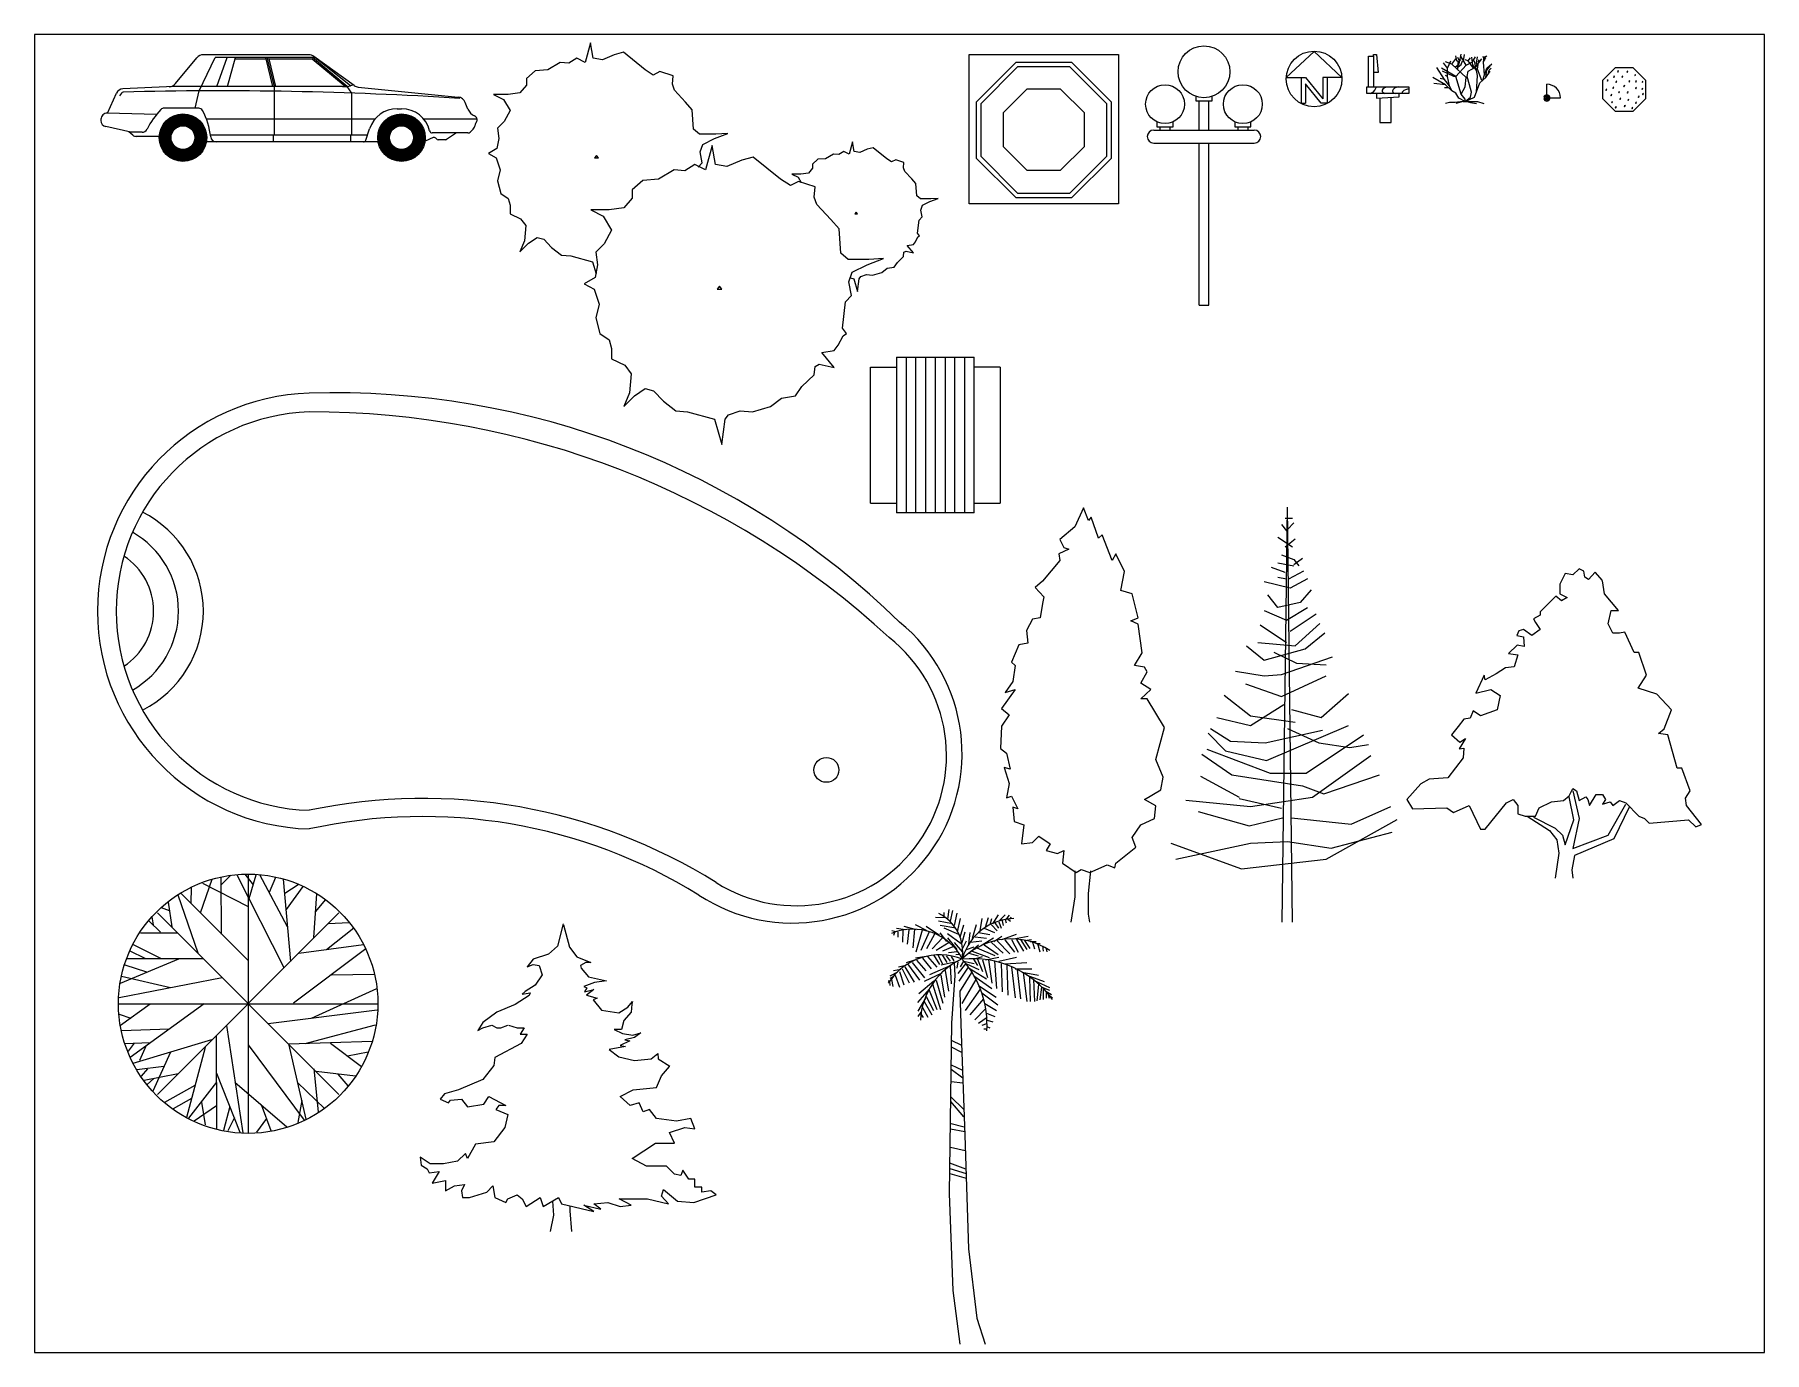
# Paper-space layout 'Layout1' of a CAD drawing. Header units: inches. Extents: x 1.05 to 9.45, y 0.8 to 7.2.
# The model-space entities are those that its viewports show. They can reach past a viewport. Long polylines and large blocks are cut down to what shows.
import ezdxf

# ---------------------------------------------------------------- set-up
doc = ezdxf.new("R2010")
doc.units = ezdxf.units.IN
doc.header["$MEASUREMENT"] = 0

# ---------------------------------------------------------------- blocks, each defined once
blk = doc.blocks.new('Car - sedan  side')
at = {"linetype": 'Continuous'}
for p, q in [((-128.57, 32.64), (-121.22, 48.02)), ((-77.81, 49.34), (-126.58, 49.34)), ((-74.7, 48.02), (-121.22, 48.02)), ((-120.32, 34.67), (-115.67, 48.02)), ((-115.4, 34.67), (-111.74, 48.02)), ((-94.41, 34.67), (-97.73, 48.02)), ((-93.72, 34.67), (-97.04, 48.02)), ((-93.03, 34.67), (-96.34, 48.02)), ((-60.02, 34.65), (-76.07, 48.02)), ((-56.87, 35.13), (-75.48, 48.59)), ((-58.54, 34.93), (-74.99, 48.02)), ((-139.53, 35.99), (-129.64, 47.91)), ((-97.55, 47.3), (-111.94, 47.3)), ((-76.26, 47.3), (-96.16, 47.3)), ((-61.08, 34.66), (-76.26, 47.3)), ((-140.23, 34.67), (-163.88, 33.56)), ((-62.28, 34.67), (-140.23, 34.67)), ((-130.39, 24.63), (-128.57, 32.64)), ((-93.72, 19.62), (-93.72, 34.67)), ((-62.28, 34.67), (-60.02, 34.65)), ((-60.02, 34.65), (-58.54, 34.93)), ((-57.97, 31.61), (-60.02, 34.65)), ((-57.21, 35.38), (-58.54, 34.93)), ((-54.93, 34.4), (-8.75, 29.8)), ((-170.93, 22.32), (-166.81, 31.56)), ((-164.57, 31.6), (-165.48, 30.35)), ((-128.78, 24.63), (-144.79, 24.63)), ((-57.97, 19.62), (-57.97, 31.61)), ((-36.97, 24.38), (-34.94, 24.38)), ((-4.21, 24.18), (-5.42, 27.27)), ((-174, 19.51), (-174, 18.91)), ((-160.12, 13.48), (-171.81, 16.16)), ((-148.26, 21.7), (-171.11, 22.33)), ((-47.2, 19.62), (-125.23, 19.62)), ((-93.72, 12.14), (-93.72, 19.62)), ((-57.97, 12.14), (-57.97, 19.62)), ((0, 19.62), (-24.7, 19.62)), ((-159.22, 12.14), (-161.08, 13.7)), ((-155.01, 13.48), (-160.12, 13.48)), ((-147.03, 11.6), (-157.73, 11.6)), ((-120.62, 9.03), (-125.23, 9.03)), ((-50.67, 12.14), (-123.32, 12.14)), ((-45.76, 9.03), (-120.62, 9.03)), ((-94.21, 9.03), (-94.21, 12.14)), ((-58.39, 9.03), (-58.39, 12.14)), ((-51.4, 9.89), (-49.69, 15.14)), ((-20.36, 11.06), (-24.06, 9.44)), ((-4.23, 13.19), (-20.72, 13.19)), ((-18.83, 10.42), (-19.11, 10.76)), ((-14.68, 10.03), (-18.01, 10.03)), ((-9.5, 13.19), (-14.1, 10.2)), ((-3.22, 13.59), (-1.77, 14.97))]:
    blk.add_line(p, q, dxfattribs=at)
at = {"linetype": 'Continuous', "const_width": 5.49}
for points in [[(-127.8, 11, -1), (-144.3, 11, -1)], [(-26.69, 11, -1), (-43.19, 11, -1)]]:
    blk.add_lwpolyline(points, format="xyb", close=True, dxfattribs=at)
at = {"linetype": 'Continuous'}
for centre, radius in [((-136.05, 11), 11), ((-136.05, 11), 5.51), ((-34.94, 11), 11), ((-34.94, 11), 5.51)]:
    blk.add_circle(centre, radius, dxfattribs=at)
for centre, radius, start, end in [((-126.58, 45.38), 3.97, 90, 140.30288), ((-77.81, 45.38), 3.97, 54.13504, 90), ((-163.72, 30.18), 3.38, 92.68266, 155.97362), ((-163.62, 30.91), 1.17, 91.49105, 143.95527), ((-118.51, -1702.12), 1734.79, 86.34698, 91.49105), ((-142.58, 38.53), 3.97, 272.68265, 320.30288), ((-54.54, 38.35), 3.97, 234.13503, 264.31231), ((-118.09, -2.78), 38.85, 136.3964, 152.90974), ((-144.79, 22.64), 1.98, 90, 136.3964), ((-128.78, 22.64), 1.98, 28.1371, 90), ((-36.97, 11), 13.38, 90, 161.97316), ((-34.94, 11), 13.38, 13.58642, 90), ((-9.15, 25.82), 4, 21.31069, 84.3123), ((0.9, 26.18), 5.49, 201.3107, 247.70484), ((-171.18, 19.51), 2.82, 88.41927, 180), ((-171.18, 18.91), 2.82, 180, 257.09053), ((-157.14, 7.48), 34.14, 6.51354, 28.1371), ((-3.82, 17.12), 2.96, 313.71735, 352.38387), ((-1.92, 19.3), 1.94, 325.37436, 67.70485), ((2.46, 16.28), 3.37, 145.37437, 172.38386), ((-157.73, 13.93), 2.32, 230.12913, 270), ((-155.01, 16.1), 2.62, 270, 332.90974), ((-120.62, 11.65), 2.62, 186.51353, 270), ((-52.58, 10.27), 1.24, 270, 341.97316), ((-20.72, 14.43), 1.24, 193.58641, 270), ((-19.93, 10.09), 1.06, 39.30103, 113.71592), ((-18.01, 11.09), 1.06, 219.30104, 270), ((-14.68, 11.09), 1.06, 270, 303.04697), ((-4.23, 14.65), 1.46, 270, 313.71735)]:
    blk.add_arc(centre, radius, start, end, dxfattribs=at)
blk = doc.blocks.new('Clump of Trees or Bushes - plan')
for points in [[(-10.993, 56.487), (-9.228, 58.426), (-10.144, 63.512), (-8.923, 67.033), (-3.43, 69.772), (2.673, 72.119), (-2.82, 71.728), (-10.449, 71.728), (-13.195, 74.075), (-13.806, 83.073), (-16.857, 86.594), (-22.045, 92.071), (-22.961, 94.81), (-22.656, 98.722), (-28.759, 100.678), (-31.811, 99.113), (-35.472, 101.461), (-45.543, 109.676), (-49.815, 108.503), (-55.308, 106.155), (-59.58, 106.938), (-60.801, 113.98), (-63.242, 104.982), (-67.209, 106.938), (-70.872, 104.59), (-74.839, 104.982), (-80.637, 101.461), (-86.435, 101.069), (-90.402, 97.548), (-90.402, 94.419), (-93.454, 90.898), (-98.947, 90.115), (-105.66, 90.115), (-101.083, 87.768), (-98.031, 82.682), (-100.778, 77.596), (-103.829, 74.466), (-103.219, 69.772), (-104.134, 65.077), (-108.102, 62.73), (-104.439, 60.774), (-102.609, 55.297), (-103.829, 50.211), (-102.303, 44.342), (-98.947, 41.995), (-98.031, 38.865), (-98.031, 34.953), (-93.148, 32.606), (-90.707, 29.476), (-91.317, 22.434), (-93.454, 17.348), (-89.487, 21.26), (-85.519, 23.999), (-82.468, 23.216), (-78.806, 19.304), (-74.228, 15.783), (-69.956, 15.392), (-59.886, 12.653), (-58.254, 7.074)], [(59.448, 5.262), (60.936, 4.858), (62.652, -1.011), (63.415, 4.858), (64.178, 5.836), (66.848, 6.814), (69.709, 6.569), (73.905, 7.792), (76.385, 9.748), (79.627, 10.237), (81.153, 12.438), (84.014, 15.127), (84.205, 17.084), (85.158, 17.573), (88.591, 16.839), (85.73, 20.262), (88.591, 20.751), (89.545, 21.974), (90.689, 24.174), (91.452, 24.663), (90.499, 25.886), (91.261, 31.999), (92.596, 33.466), (92.024, 36.645), (92.787, 38.845), (96.22, 40.557), (100.035, 42.024), (96.602, 41.779), (91.834, 41.779), (90.117, 43.246), (89.736, 48.871), (87.828, 51.071), (84.586, 54.494), (84.014, 56.206), (84.205, 58.651), (80.39, 59.873), (78.483, 58.895), (76.194, 60.362), (69.9, 65.497), (67.23, 64.764), (63.797, 63.297), (61.126, 63.786), (60.364, 68.187), (58.838, 62.563), (56.358, 63.786), (54.07, 62.319), (51.59, 62.563), (47.966, 60.362), (44.343, 60.118), (41.863, 57.917), (41.863, 55.961), (39.956, 53.761), (36.523, 53.272), (32.327, 53.272), (35.187, 51.805), (36.641, 49.381)]]:
    blk.add_lwpolyline(points)
for points in [[(-4.577, 66.508), (-7.629, 55.261), (-12.588, 57.706), (-17.166, 54.772), (-22.125, 55.261), (-29.372, 50.86), (-36.62, 50.371), (-41.579, 45.969), (-41.579, 42.057), (-45.393, 37.656), (-52.259, 36.678), (-60.651, 36.678), (-54.93, 33.743), (-51.115, 27.386), (-54.548, 21.029), (-58.363, 17.116), (-57.6, 11.248), (-58.744, 5.38), (-63.703, 2.446), (-59.126, 0), (-56.837, -6.846), (-58.363, -13.203), (-56.455, -20.539), (-52.259, -23.473), (-51.115, -27.385), (-51.115, -32.275), (-45.012, -35.21), (-41.96, -39.122), (-42.723, -47.924), (-45.393, -54.282), (-40.434, -49.391), (-35.475, -45.968), (-31.661, -46.946), (-27.083, -51.837), (-21.362, -56.238), (-16.021, -56.727), (-3.433, -60.15), (0, -71.887), (1.526, -60.15), (3.052, -58.194), (8.392, -56.238), (14.114, -56.727), (22.506, -54.282), (27.465, -50.369), (33.949, -49.391), (37.001, -44.99), (42.723, -39.611), (43.104, -35.699), (45.012, -34.721), (51.878, -36.188), (46.156, -29.341), (51.878, -28.363), (53.785, -25.918), (56.074, -21.517), (57.6, -20.539), (55.692, -18.094), (57.218, -5.868), (59.888, -2.934), (58.744, 3.424), (60.27, 7.825), (67.136, 11.248), (74.765, 14.182), (67.899, 13.693), (58.363, 13.693), (54.93, 16.627), (54.167, 27.875), (50.352, 32.276), (43.867, 39.123), (42.723, 42.546), (43.104, 47.436), (35.475, 49.882), (31.661, 47.925), (27.083, 50.86), (14.495, 61.129), (9.155, 59.662), (2.289, 56.728), (-3.052, 57.706)], [(-58.055, 61.947), (-58.97, 60.774), (-57.139, 60.774)], [(62.08, 35.667), (61.508, 34.933), (62.652, 34.933)], [(-1.144, 1.468), (-2.289, 0), (0, 0)]]:
    blk.add_lwpolyline(points, close=True)
blk = doc.blocks.new('Hot Tub')
for p, q in [((0, 0), (0, 69.12)), ((0, 69.12), (69.12, 69.12)), ((21.601, 65.456), (3.272, 47.128)), ((47.521, 65.456), (21.601, 65.456)), ((65.849, 47.128), (47.521, 65.456)), ((69.12, 69.12), (69.12, 0)), ((22.464, 63.396), (5.358, 46.29)), ((46.656, 63.396), (22.464, 63.396)), ((63.763, 46.29), (46.656, 63.396)), ((26.785, 53.097), (15.788, 42.101)), ((42.337, 53.097), (26.785, 53.097)), ((53.333, 42.101), (42.337, 53.097)), ((3.272, 47.128), (3.272, 21.208)), ((5.358, 46.29), (5.358, 22.098)), ((15.788, 42.101), (15.788, 26.549)), ((53.333, 26.549), (53.333, 42.101)), ((63.763, 22.098), (63.763, 46.29)), ((65.849, 21.208), (65.849, 47.128)), ((15.788, 26.549), (26.785, 15.552)), ((42.337, 15.552), (53.333, 26.549)), ((3.272, 21.208), (21.601, 2.88)), ((5.358, 22.098), (22.464, 4.992)), ((46.656, 4.992), (63.763, 22.098)), ((47.521, 2.88), (65.849, 21.208)), ((26.785, 15.552), (42.337, 15.552)), ((69.12, 0), (0, 0)), ((21.601, 2.88), (47.521, 2.88)), ((22.464, 4.992), (46.656, 4.992))]:
    blk.add_line(p, q)
blk = doc.blocks.new('Lamp - outdoor elevation')
for p, q in [((-1.5, 96.551), (-1.5, 94.5)), ((6, 94.5), (6, 96.575)), ((-1.5, 94.5), (6, 94.5)), ((0, 81), (0, 94.457)), ((4.5, 81), (4.5, 94.457)), ((-21, 81), (25.5, 81)), ((-19.5, 84.802), (-19.5, 82.5)), ((-19.5, 82.5), (-12, 82.5)), ((-18, 81), (-18, 82.487)), ((-13.5, 82.487), (-13.5, 81)), ((-12, 82.5), (-12, 84.811)), ((16.5, 84.799), (16.5, 82.5)), ((16.5, 82.5), (24, 82.5)), ((18, 81), (18, 82.486)), ((22.5, 82.486), (22.5, 81)), ((24, 82.5), (24, 84.799)), ((-21, 75), (25.5, 75)), ((0, 0), (0, 75)), ((4.5, 0), (4.5, 75)), ((0, 0), (4.5, 0))]:
    blk.add_line(p, q)
for centre, radius in [((2.25, 108), 12), ((-15.75, 93), 9), ((20.25, 93), 9)]:
    blk.add_circle(centre, radius)
for centre, start, end in [((-21, 78), 90, 270), ((25.5, 78), 270, 90)]:
    blk.add_arc(centre, 3, start, end)
blk = doc.blocks.new('North Arrow')
for p, q in [((0, 0), (-12.86, -11.999)), ((0, 0), (12.782, -11.999)), ((-12.86, -11.999), (-6, -11.999)), ((-6, -11.999), (-6, -23.999)), ((-6, -11.999), (-4, -11.999)), ((-4, -11.999), (4, -21.999)), ((3.195, -23.996), (-4, -15.002)), ((-4, -15.002), (-4, -23.999)), ((4, -11.999), (4, -21.999)), ((6, -11.999), (4, -11.999)), ((12.782, -11.999), (6, -11.999)), ((6, -11.999), (6, -23.999)), ((-6, -23.999), (-4, -23.999)), ((6, -23.999), (3.195, -23.999))]:
    blk.add_line(p, q)
blk.add_circle((-0.013, -12.745), 12.885)
blk = doc.blocks.new('Park Bench - elevation')
for p, q in [((-5.25, 16.5), (-5.25, 30.75)), ((-5.25, 30.75), (-3, 30.75)), ((-3, 30.75), (-3, 31.5)), ((-3, 31.5), (-1.5, 31.5)), ((-3, 30.75), (-3, 16.5)), ((-1.5, 31.5), (-0.75, 23.25)), ((-6, 16.5), (13.5, 16.5)), ((-6, 13.5), (-6, 16.5)), ((-0.75, 23.25), (-3, 23.25)), ((13.5, 16.5), (13.5, 13.5)), ((13.5, 13.5), (-6, 13.5)), ((-1.5, 13.5), (-1.5, 11.25)), ((-1.5, 11.25), (9, 12)), ((0, 11.334), (0, 0)), ((5.25, 0), (5.25, 11.724)), ((9, 12), (9, 13.5)), ((0, 0), (5.25, 0))]:
    blk.add_line(p, q)
for points in [[(-4.5, 13.5), (-3, 14.25), (-2.25, 15), (-1.5, 16.5)], [(3.207, 16.424), (2.139, 16.067), (1.35, 15.531), (1.025, 14.995), (1.071, 14.4), (1.536, 13.864), (2.371, 13.507)], [(8.64, 16.483), (7.572, 16.245), (6.736, 15.888), (6.133, 15.352), (5.854, 14.698), (5.947, 13.983), (6.365, 13.745), (7.21, 13.52)], [(13.497, 15.529), (12.819, 15.471), (11.844, 15.233), (11.101, 14.817), (10.404, 14.162), (10.126, 13.507)]]:
    blk.add_lwpolyline(points)
blk = doc.blocks.new('Shrub - elevation')
for p, q in [((-18.24, 11.04), (-21.755, 16.655)), ((-12.96, 12.48), (-19.68, 16.32)), ((-16.8, 16.32), (-18.72, 18.72)), ((-14.88, 18.24), (-17.76, 19.2)), ((-16.8, 16.32), (-15.36, 19.68)), ((-16.8, 12.48), (-16.8, 16.32)), ((-14.88, 18.24), (-12.96, 20.64)), ((-8.16, 12), (-14.88, 18.24)), ((-13.325, 16.724), (-11.433, 18.289)), ((-12.96, 12.48), (-8.16, 17.76)), ((-12.471, 19.775), (-12.898, 22.044)), ((-11.677, 19.071), (-12.471, 19.775)), ((-11.28, 19.619), (-12.104, 21.184)), ((-12.043, 15.628), (-11.921, 18.836)), ((-11.982, 16.802), (-10.579, 18.054)), ((-11.921, 18.836), (-10.64, 20.401)), ((-11.433, 18.289), (-10.457, 22.749)), ((-10.579, 18.054), (-9.846, 19.697)), ((-8.16, 17.76), (-10.56, 21.6)), ((-9.48, 19.775), (-8.992, 22.592)), ((-7.2, 19.68), (-8.64, 20.16)), ((-8.16, 17.76), (-5.28, 19.2)), ((-7.2, 19.68), (-6.24, 21.12)), ((-4.8, 16.32), (-7.2, 19.68)), ((-7.2, 14.88), (-3.84, 16.8)), ((-5.086, 17.741), (-5.513, 21.34)), ((-5.28, 19.2), (-3.84, 21.6)), ((-3.377, 15.315), (-5.086, 17.819)), ((-2.88, 12.96), (-4.32, 19.68)), ((-3.84, 16.8), (-0.96, 20.64)), ((-3.377, 18.602), (-2.888, 21.575)), ((-2.766, 16.802), (-3.377, 18.602)), ((-2.88, 15.84), (-2.4, 20.16)), ((-0.508, 21.888), (-0.081, 20.558)), ((-0.203, 19.149), (0.102, 21.34)), ((0.346, 13.203), (-0.203, 19.149)), ((-0.142, 19.384), (0.59, 20.401)), ((-0.02, 20.01), (0.896, 21.105)), ((0.041, 20.714), (1.384, 22.044)), ((0.102, 21.34), (0.835, 21.888)), ((0.346, 13.203), (1.323, 16.254)), ((1.323, 16.254), (3.642, 18.289)), ((1.44, 15.36), (2.88, 17.28)), ((2.4, 15.36), (3.36, 16.32)), ((-17.76, 8.64), (-23.663, 11.961)), ((-17.76, 8.64), (-23.128, 9.222)), ((-18.24, 11.04), (-20.16, 11.52)), ((-13.92, 12.48), (-19.2, 14.88)), ((-15.84, 8.16), (-18.24, 11.04)), ((-16.8, 12.48), (-17.76, 12.96)), ((-14.88, 5.76), (-17.76, 8.64)), ((-15.84, 8.16), (-16.8, 12.48)), ((-14.88, 5.76), (-15.84, 8.16)), ((-12.96, 12.48), (-13.92, 12.48)), ((-10.56, 4.32), (-12.96, 12.48)), ((-8.64, 7.68), (-8.16, 12)), ((-7.68, 12.48), (-7.2, 14.88)), ((-6.72, 8.64), (-7.68, 12.48)), ((-5.76, 5.28), (-6.72, 8.64)), ((-4.32, 2.88), (-1.92, 9.6)), ((-3.36, 5.28), (-2.88, 12.96)), ((-0.96, 10.56), (-2.88, 15.84)), ((-1.92, 9.6), (0.96, 12)), ((-0.48, 10.8), (0.346, 13.203)), ((0.96, 12), (1.44, 15.36)), ((0.96, 12), (2.88, 14.88)), ((1.92, 13.44), (2.4, 15.36)), ((-16.32, 7.2), (-18.24, 7.2)), ((-15.84, 0.48), (-17.76, 0)), ((-13.44, 0.48), (-15.84, 0.48)), ((-12.96, 4.8), (-14.88, 5.76)), ((-9.6, 0.96), (-13.44, 0.48)), ((-11.52, 2.4), (-12.96, 4.8)), ((-9.6, 0.96), (-12.96, 0)), ((-8.64, 0.96), (-11.52, 2.4)), ((-10.56, 4.32), (-8.64, 7.68)), ((-8.64, 1.92), (-10.56, 4.32)), ((-9.6, 0.96), (-7.68, 0.96)), ((-8.64, 0.96), (-4.32, 2.88)), ((-8.64, 0.96), (-6.24, 2.88)), ((-8.64, 0.96), (-8.64, 1.92)), ((-8.64, 0.96), (-2.88, 0.96)), ((-7.68, 0.96), (-6.24, 0.48)), ((-6.24, 2.88), (-5.76, 5.28)), ((-6.24, 0.48), (-3.36, 0)), ((-2.88, 0.96), (0, 0))]:
    blk.add_line(p, q)
blk = doc.blocks.new('Sprinkler Head - 90 degrees')
for p, q in [((-1.41, 0.288), (-1.25, 0.288)), ((-1.25, 0.288), (-1.25, -0.288)), ((-0.235, 0.564), (-0.564, 0.234)), ((-0.564, 0.234), (-0.564, -0.232)), ((0.232, 0.564), (-0.235, 0.564)), ((0, 0), (0, 6.336)), ((0, 0), (6.336, 0)), ((0.562, 0.234), (0.232, 0.564)), ((0.562, -0.232), (0.562, 0.234)), ((1.25, 0.288), (1.25, -0.288)), ((1.41, 0.288), (1.25, 0.288)), ((-1.409, -0.288), (-1.25, -0.288)), ((-0.564, -0.232), (-0.235, -0.562)), ((-0.235, -0.562), (0.232, -0.562)), ((0.232, -0.562), (0.562, -0.232)), ((1.409, -0.288), (1.25, -0.288))]:
    blk.add_line(p, q)
for radius in [1.152, 0.48]:
    blk.add_circle((0, 0), radius)
for radius, start, end in [(1.44, 11.54158, 168.4584), (6.336, 0, 89.99993), (1.44, 191.554, 348.446)]:
    blk.add_arc((0, 0), radius, start, end)
blk = doc.blocks.new('Stepping Stone - hexagonal')
for p, q in [((-5.1, 10.07), (-10.96, 4.2)), ((3.2, 10.07), (-5.1, 10.07)), ((-3.56, 8.74), (-4.06, 8.54)), ((-4.06, 8.54), (-3.91, 8.2)), ((-3.91, 8.2), (-3.56, 8.74)), ((0.7, 8.56), (0.27, 8.26)), ((0.27, 8.26), (0.5, 7.96)), ((0.5, 7.96), (0.7, 8.56)), ((9.06, 4.2), (3.2, 10.07)), ((-10.96, 4.2), (-10.96, -4.09)), ((-8.97, 0.22), (-9.47, 0.02)), ((-9.47, 0.02), (-9.31, -0.32)), ((-9.31, -0.32), (-8.97, 0.22)), ((-8.31, 4.52), (-8.81, 4.32)), ((-8.81, 4.32), (-8.65, 3.98)), ((-8.65, 3.98), (-8.31, 4.52)), ((-5.72, 1.16), (-6.22, 0.96)), ((-6.22, 0.96), (-6.07, 0.63)), ((-6.07, 0.63), (-5.72, 1.16)), ((-5.45, 6.27), (-5.95, 6.07)), ((-5.95, 6.07), (-5.79, 5.73)), ((-5.79, 5.73), (-5.45, 6.27)), ((-4.32, 3.92), (-4.82, 3.72)), ((-4.82, 3.72), (-4.67, 3.38)), ((-4.67, 3.38), (-4.32, 3.92)), ((-1.57, 6.24), (-2, 5.93)), ((-2, 5.93), (-1.77, 5.63)), ((-1.77, 5.63), (-1.57, 6.24)), ((-0.72, 1.92), (-1.22, 1.73)), ((-1.22, 1.73), (-1.07, 1.39)), ((-1.07, 1.39), (-0.72, 1.92)), ((1.65, 4.08), (1.22, 3.77)), ((1.22, 3.77), (1.45, 3.48)), ((1.45, 3.48), (1.65, 4.08)), ((4.33, 7.05), (3.9, 6.74)), ((3.9, 6.74), (4.13, 6.45)), ((4.13, 6.45), (4.33, 7.05)), ((4.67, 1.05), (4.23, 0.74)), ((4.23, 0.74), (4.46, 0.44)), ((4.71, 4.1), (4.27, 3.8)), ((4.27, 3.8), (4.5, 3.5)), ((4.46, 0.44), (4.67, 1.05)), ((4.5, 3.5), (4.71, 4.1)), ((7.72, 0.63), (7.23, 0.43)), ((7.23, 0.43), (7.38, 0.09)), ((7.74, 4.01), (7.3, 3.7)), ((7.3, 3.7), (7.53, 3.41)), ((7.38, 0.09), (7.72, 0.63)), ((7.53, 3.41), (7.74, 4.01)), ((9.06, -4.09), (9.06, 4.2)), ((-10.96, -4.09), (-5.1, -9.96)), ((-6.63, -2.22), (-7.13, -2.42)), ((-7.13, -2.42), (-6.97, -2.76)), ((-6.97, -2.76), (-6.63, -2.22)), ((-6.38, -5.59), (-6.87, -5.79)), ((-6.87, -5.79), (-6.72, -6.13)), ((-6.72, -6.13), (-6.38, -5.59)), ((-4.59, -7.91), (-5.08, -8.11)), ((-4.93, -8.45), (-4.59, -7.91)), ((-3.1, -0.96), (-3.6, -1.16)), ((-3.6, -1.16), (-3.44, -1.5)), ((-3.44, -1.5), (-3.1, -0.96)), ((-2.57, -3.91), (-3, -4.22)), ((-3, -4.22), (-2.77, -4.51)), ((-2.77, -4.51), (-2.57, -3.91)), ((-0.41, -7.32), (-0.91, -7.51)), ((-0.91, -7.51), (-0.76, -7.85)), ((-0.76, -7.85), (-0.41, -7.32)), ((0.94, -0.97), (0.45, -1.17)), ((0.45, -1.17), (0.6, -1.51)), ((0.6, -1.51), (0.94, -0.97)), ((1.22, -4.48), (0.72, -4.68)), ((0.72, -4.68), (0.88, -5.02)), ((0.88, -5.02), (1.22, -4.48)), ((3.2, -9.96), (9.06, -4.09)), ((4.7, -5.8), (4.26, -6.11)), ((4.26, -6.11), (4.49, -6.4)), ((4.49, -6.4), (4.7, -5.8)), ((5.96, -2.99), (5.47, -3.18)), ((5.47, -3.18), (5.62, -3.52)), ((5.62, -3.52), (5.96, -2.99)), ((7.94, -1.78), (7.5, -2.09)), ((7.5, -2.09), (7.73, -2.38)), ((7.73, -2.38), (7.94, -1.78)), ((-5.1, -9.96), (3.2, -9.96)), ((-5.08, -8.11), (-4.93, -8.45)), ((2.97, -8.26), (2.54, -8.57)), ((2.54, -8.57), (2.77, -8.86)), ((2.77, -8.86), (2.97, -8.26))]:
    blk.add_line(p, q)
blk = doc.blocks.new('Swimming Pool')
blk.add_circle((239.3, 27.34), 5.76)
for centre, radius, start, end in [((2.92, 100.8), 100.84, 91.66063, 268.3394), ((12.41, -171.71), 373.52, 45.73076, 91.90364), ((2.93, 100.8), 92.21, 91.81876, 268.1812), ((1.09, -201.28), 394.24, 47.32911, 90.15862), ((-100.22, 100.8), 51.26, 296.7711, 63.22766), ((-102.42, 100.8), 41.94, 299.5101, 60.52112), ((-102.53, 100.8), 30.53, 303.4315, 56.54146), ((223.57, 34.92), 78.47, 236.5667, 50.82623), ((225.36, 33.96), 69.48, 237.7372, 51.83195), ((52.71, -241.32), 255.45, 57.95069, 101.9089), ((52.53, -237.36), 243.1, 58.28392, 102.4795)]:
    blk.add_arc(centre, radius, start, end)
blk = doc.blocks.new('Picnic Table - plan')
for p, q in [((12, 67.5), (12, -4.5)), ((12, 67.5), (48, 67.5)), ((16.5, 67.5), (16.5, -4.5)), ((21, -4.5), (21, 67.5)), ((25.5, 67.5), (25.5, -4.5)), ((30, -4.5), (30, 67.5)), ((34.5, 67.5), (34.5, -4.5)), ((39, -4.5), (39, 67.5)), ((43.5, 67.5), (43.5, -4.5)), ((48, -4.5), (48, 67.5)), ((0, 0), (0, 63)), ((0, 63), (12, 63)), ((60, 63), (48, 63)), ((60, 63), (60, 0)), ((0, 0), (12, 0)), ((48, 0), (60, 0)), ((48, -4.5), (12, -4.5))]:
    blk.add_line(p, q)
blk = doc.blocks.new('Tree - type 2 deciduous elevation')
blk.add_lwpolyline([(-2.754, 191.699), (-6.78, 182.851), (-13.682, 176.953), (-11.956, 173.266), (-9.656, 172.529), (-14.257, 170.317), (-13.682, 167.368), (-21.733, 157.783), (-25.184, 154.834), (-21.158, 150.41), (-21.733, 147.461), (-22.884, 140.825), (-26.334, 140.087), (-29.21, 134.926), (-28.635, 129.028), (-32.661, 128.291), (-36.111, 120.18), (-34.386, 118.706), (-35.536, 111.333), (-38.987, 106.171), (-34.386, 107.646), (-40.712, 98.798), (-37.261, 95.849), (-40.712, 90.688), (-41.287, 80.366), (-38.412, 78.154), (-36.686, 70.781), (-39.562, 71.518), (-37.261, 64.145), (-38.412, 57.509), (-36.111, 58.247), (-33.236, 52.348), (-35.536, 53.086), (-34.961, 46.45), (-30.36, 44.975), (-31.51, 36.128), (-26.334, 36.865), (-23.459, 39.814), (-18.283, 36.128), (-20.008, 33.178), (-14.832, 31.704), (-11.956, 33.178), (-12.531, 27.28), (-6.205, 22.856), (-3.905, 24.331), (0.121, 22.856), (8.173, 26.543), (11.624, 25.068), (12.199, 27.28), (21.4, 34.653), (19.675, 39.077), (23.701, 44.975), (30.027, 47.924), (30.602, 53.823), (25.426, 56.772), (32.903, 61.196), (34.053, 67.094), (30.602, 75.205), (34.628, 89.951), (26.576, 103.222), (23.701, 103.222), (28.302, 107.646), (23.701, 110.595), (26.576, 115.756), (25.426, 117.968), (20.825, 118.706), (24.276, 124.604), (22.551, 137.876), (19.1, 139.35), (22.551, 140.825), (19.675, 151.884), (14.499, 153.359), (16.224, 162.207), (12.199, 170.317), (10.473, 167.368), (5.872, 179.165), (4.147, 177.69), (0.696, 187.275), (-0.454, 185.8)], close=True)
for points in [[(-6.813, 23.669), (-6.813, 11.669), (-8.627, 0)], [(0.387, 23.669), (-0.576, 13.271), (-0.576, 3.686), (0, 0)]]:
    blk.add_lwpolyline(points)
blk = doc.blocks.new('Tree - type 2 evergreen elevation')
for p, q in [((-2.401, 192), (-4.8, 0)), ((-3.263, 186.869), (0.188, 186.869)), ((-2.401, 192), (0, 0)), ((-2.113, 181.708), (0.763, 184.657)), ((-6.714, 178.022), (0.188, 173.598)), ((-4.988, 183.92), (-2.688, 180.971)), ((-3.263, 173.598), (1.338, 177.284)), ((-4.988, 169.911), (0.763, 167.699)), ((0.763, 165.487), (4.788, 168.437)), ((-3.263, 161.801), (-9.59, 164.013)), ((-6.714, 166.225), (0.763, 164.75)), ((-1.538, 158.852), (5.364, 162.538)), ((0.763, 167.699), (3.063, 164.75)), ((-0.963, 154.428), (-13.04, 157.377)), ((-6.714, 159.589), (-2.688, 158.852)), ((7.089, 158.852), (-0.963, 154.428)), ((-42.371, 67.426), (-24.542, 57.841)), ((-24.542, 57.104), (-4.988, 52.68)), ((-43.521, 51.205), (-19.942, 44.569)), ((-19.942, 44.569), (-4.413, 48.256)), ((-0.388, 48.256), (27.218, 45.307)), ((27.218, 45.307), (45.622, 53.417))]:
    blk.add_line(p, q)
for points in [[(8.814, 153.691), (3.638, 147.792), (-6.714, 145.58), (-11.315, 151.479)], [(-13.04, 144.106), (-2.688, 139.682), (7.089, 145.58)], [(-15.916, 129.36), (1.338, 127.885), (12.84, 138.207)], [(-14.766, 137.47), (-2.688, 129.36)], [(-0.963, 134.521), (11.115, 142.631)], [(-21.092, 127.885), (-13.04, 121.249), (5.939, 126.41), (15.141, 133.783)], [(-26.268, 116.088), (-13.04, 113.876), (-4.988, 114.613), (18.591, 122.724)], [(-8.439, 124.936), (1.913, 119.775), (15.716, 119.037)], [(-21.667, 110.19), (-4.988, 104.291), (15.716, 113.876)], [(-31.444, 105.028), (-19.366, 95.443), (1.338, 92.494)], [(-0.388, 98.393), (13.415, 94.706), (26.068, 105.766)], [(-34.895, 94.706), (-19.366, 91.02), (-3.838, 100.605)], [(-38.92, 87.333), (-30.869, 79.223), (-11.89, 74.799), (26.068, 91.02)], [(-37.77, 89.545), (-28.568, 83.647), (-12.465, 82.909), (13.99, 88.808)], [(-2.113, 89.545), (12.265, 82.909), (26.643, 80.697), (35.27, 82.172)], [(-39.496, 79.96), (-10.165, 68.901), (6.514, 68.901), (32.969, 86.596)], [(-49.272, 56.366), (-19.366, 53.417), (9.389, 57.841), (36.42, 77.011)], [(-41.796, 77.748), (-27.993, 68.163), (4.788, 63.002), (14.565, 59.316), (40.446, 68.163)], [(-56.174, 36.459), (-23.392, 24.662), (15.716, 29.086), (48.497, 47.519)], [(-53.873, 29.086), (-19.366, 36.459), (-2.113, 37.196), (18.016, 34.247), (46.197, 41.62)]]:
    blk.add_lwpolyline(points)
blk = doc.blocks.new('Tree - type 3 evergreen elevation')
for points in [[(22.0124, 137.721), (18.5475, 141.5624), (15.5282, 138.2446), (13.8028, 139.3505), (13.3714, 142.1153), (11.2148, 143.2214), (8.1954, 140.4564), (4.7447, 141.0094), (2.1567, 136.0326), (2.1567, 131.6088), (5.6074, 129.9499), (3.0193, 128.2909), (0.4313, 130.5029), (-6.9015, 123.3141), (-6.9015, 121.6552), (-9.9208, 119.9963), (-9.0581, 118.3373), (-6.9015, 115.0195), (-10.7835, 112.2546), (-14.6656, 115.0195), (-16.8222, 114.4665), (-17.6849, 112.2546), (-14.6656, 111.7016), (-14.2342, 107.2778), (-17.6065, 107.8307), (-21.5669, 103.9599), (-17.2536, 103.4069), (-18.9789, 97.8771), (-22.8609, 97.3241), (-27.1743, 94.5593), (-32.3504, 91.7944), (-32.7817, 94.0063), (-36.6638, 85.7116), (-29.7624, 87.3705), (-25.449, 84.6056), (-26.743, 77.9699), (-34.507, 75.205), (-37.9578, 77.4169), (-39.2518, 74.099), (-42.2711, 73.5461), (-44.8592, 70.2282), (-47.8786, 66.3574), (-43.9965, 63.0395), (-41.4085, 64.6985), (-44.3346, 59.8898), (-42.2089, 60.1377), (-42.5159, 55.7849), (-49.6039, 46.4502), (-58.2307, 45.8972), (-62.1127, 43.6853), (-68.5828, 36.4966), (-65.9947, 32.0727), (-50.0352, 32.6257), (-47.0159, 30.4138), (-39.6831, 33.7317), (-34.507, 22.6721), (-32.3504, 22.6721), (-22.4296, 34.8376), (-19.4102, 36.4966), (-17.2536, 33.7317), (-17.2536, 29.8608), (-13.8028, 28.7549), (-9.0581, 28.7549), (-7.3328, 32.6257), (-1.7254, 35.3906), (3.8821, 35.9436), (6.4701, 38.1555), (6.9014, 38.7085), (8.1954, 41.4734), (9.9208, 40.3674), (11.2148, 35.9436), (14.2341, 37.6025), (15.0968, 36.4966), (15.9595, 33.7317), (18.9789, 38.7085), (21.9982, 38.7085), (23.2922, 36.4966), (21.9982, 34.2847), (25.4489, 35.3906), (26.743, 33.7317), (29.7623, 35.9436), (32.7817, 34.8376), (38.8204, 28.7549), (41.4084, 27.6489), (43.5651, 25.437), (61.6813, 27.0959), (65.132, 23.7781), (67.7201, 24.884), (60.8186, 33.7317), (60.3873, 37.0495), (62.544, 40.3674), (58.662, 50.874), (56.5053, 50.874), (52.1919, 66.3574), (47.8785, 66.9103), (50.4665, 69.1222), (53.9172, 77.9699), (47.0158, 85.1586), (38.3891, 87.9235), (42.2711, 94.0063)], [(42.2711, 94.0063), (38.8204, 104.5129), (36.6637, 104.5129), (32.3503, 113.9135), (29.7623, 113.3605), (26.743, 113.3605), (24.5862, 117.7844), (25.8802, 123.8671), (29.331, 123.8671), (22.8609, 131.6088), (21.9982, 137.6916)], [(8.1954, 40.3674), (11.2148, 27.6489), (8.1954, 13.8245), (24.5862, 19.9072), (32.7817, 34.2847)], [(-9.9208, 28.2019), (0, 23.2251), (3.4507, 19.9072), (4.7447, 15.4834), (8.6267, 27.0959), (6.4701, 37.6025)], [(34.5071, 33.1787), (27.1743, 18.2483), (9.0581, 10.5066), (7.7641, 3.8708), (8.1954, 0)], [(-12.9401, 28.7549), (-2.588, 22.1191), (0.8626, 17.6953), (1.7253, 11.6125), (0, 0)]]:
    blk.add_lwpolyline(points)
blk = doc.blocks.new('Tree - deciduous plan')
for p, q in [((-22.0458, 42.0753), (-16.5881, 57.6486)), ((-12.5388, 54.9406), (-7.9613, 59.4546)), ((-12.3627, 32.1443), (-12.5388, 58.7776)), ((-5.3205, 59.6806), (16.5105, 16.7963)), ((2.426, 54.9406), (-1.4472, 59.9056)), ((0, 59.9996), (0, -60)), ((0.4894, 48.6208), (3.6584, 59.6806)), ((18.2711, 35.5298), (5.419, 59.6806)), ((9.8203, 51.5549), (12.8133, 58.5516)), ((19.6795, 19.5047), (16.3344, 57.6486)), ((-32.6092, 50.4264), (-23.2782, 23.5674)), ((-31.2008, 51.1035), (-0.2149, 20.1818)), ((-26.4472, 46.5894), (-26.2712, 53.8116)), ((-21.1656, 55.8436), (-0.0388, 45.0094)), ((17.0387, 51.1035), (23.2006, 55.1666)), ((17.7429, 43.6552), (25.4894, 54.2636)), ((31.6513, 50.8778), (30.2429, 30.5643)), ((31.1232, 42.5267), (35.8767, 48.1693)), ((-43.8768, 36.4326), (-44.405, 40.2696)), ((42, 42), (-42, -42)), ((42, -42), (-42, 42)), ((-40.1797, 44.558), (-36.4825, 43.2038)), ((-37.0107, 47.0408), (-35.25, 35.5298)), ((-49.8627, 32.8214), (-32.7853, 32.8214)), ((-45.8134, 38.2383), (-40.5318, 33.0471)), ((36.2288, 25.1474), (48.9049, 35.0784)), ((37.1091, 37.1098), (46.6161, 37.5612)), ((-54.7923, 24.4702), (-47.75, 21.0847)), ((-53.2078, 27.4044), (-40.1797, 20.859)), ((54.3626, 25.3731), (20.9119, 0.3198)), ((23.3767, 23.3417), (53.3063, 27.4044)), ((-32.2571, 20.6333), (-59.1937, 9.348)), ((-57.081, 17.9248), (-47.0458, 14.7649)), ((-56.0247, 20.859), (-20.8134, 20.859)), ((-59.7219, 2.8025), (-12.0106, 12.0565)), ((-58.6656, 12.7336), (-35.9543, 7.5424)), ((38.5175, 13.4107), (58.2359, 13.6364)), ((-54.6162, -24.7335), (-20.2853, 0.0941)), ((29.3626, -6.6771), (59.4682, 7.091)), ((-60, 0), (60, 0)), ((-59.7219, -4.8714), (-54.2641, -6.6771)), ((-45.2853, -0.1316), (-59.0177, -10.0627)), ((9.2922, -9.1598), (59.6443, -2.8401)), ((-58.4895, -12.3197), (-36.4825, -11.6426)), ((-14.8275, -15.0282), (-14.6515, -57.6865)), ((-10.074, -10.0627), (-2.5036, -59.7178)), ((26.3697, -18.4138), (58.9401, -9.8369)), ((-57.081, -18.4138), (-45.2853, -17.9624)), ((-52.6797, -18.188), (-55.4966, -22.0251)), ((-53.2078, -27.442), (-16.7641, -16.6081)), ((-47.2219, -19.3166), (-50.2148, -26.3135)), ((-35.9543, -22.4765), (-44.0529, -40.5329)), ((-19.9331, -20.2194), (-28.5599, -52.721)), ((-0.0388, -19.0909), (25.8415, -53.8495)), ((18.6232, -18.6394), (26.7218, -53.3981)), ((18.7992, -18.6394), (57.3556, -17.2853)), ((38.1654, -18.188), (52.426, -29.0219)), ((45.9119, -24.0564), (55.595, -22.2508)), ((-38.9472, -29.0219), (-51.4472, -30.6018)), ((-46.5177, -30.1504), (-49.5106, -33.536)), ((30.419, -30.1504), (32.3556, -50.0125)), ((31.4753, -31.279), (49.6091, -33.3103)), ((-32.4331, -32.4075), (-48.1021, -35.5674)), ((-43.7008, -34.6645), (-46.6937, -37.373)), ((-24.6867, -37.8244), (-38.7712, -45.7241)), ((-14.6515, -36.2445), (-27.6797, -52.9467)), ((-14.6515, -32.1818), (-3.912, -59.4922)), ((-6.2008, -36.2445), (17.919, -57.0094)), ((22.8485, -36.4702), (35.3485, -48.4326)), ((41.5105, -32.6332), (46.088, -38.0501)), ((-26.2712, -43.9185), (-34.7219, -48.6583)), ((-14.6515, -47.3041), (-25.0388, -54.3009)), ((-21.5177, -45.4984), (-19.9331, -56.1065)), ((-8.4895, -47.5298), (-11.4825, -58.5893)), ((5.9471, -46.6269), (10.5246, -58.5893)), ((24.7852, -44.8213), (23.0246, -54.978)), ((-6.3768, -52.721), (-9.3698, -58.815)), ((8.4119, -53.1724), (3.8344, -59.4922))]:
    blk.add_line(p, q)
blk.add_circle((0, 0), 60)
blk = doc.blocks.new('Tree - evergreen elevation')
for p, q in [((-8.263, 7.598), (-8.747, 14.105)), ((-0.771, 9.56), (-0.69, 11.833)), ((0, 0), (-0.771, 9.56)), ((-9.75, 0), (-8.263, 7.598))]:
    blk.add_line(p, q)
for points in [[(-3.9, 142.35), (-6.596, 132.037), (-10.801, 128.443), (-17.81, 126.047), (-20.614, 122.452), (-17.81, 123.65), (-15.007, 123.051), (-13.605, 118.858), (-16.876, 114.065), (-21.549, 111.07), (-22.951, 109.872), (-19.212, 110.471), (-19.68, 109.273), (-26.222, 105.079), (-34.633, 101.485), (-41.175, 96.693), (-43.511, 93.098), (-41.175, 94.296), (-36.969, 95.494), (-34.633, 94.296), (-32.764, 94.296), (-29.493, 95.494)], [(-3.759, 141.97), (-1.074, 131.643), (2.437, 127.141), (8.84, 124.493), (6.568, 124.493), (4.09, 123.169), (4.296, 121.846), (7.807, 117.874), (16.069, 116.02), (10.492, 115.226), (5.535, 113.372), (6.981, 112.843), (5.948, 110.989), (10.286, 112.048), (6.775, 109.401), (11.732, 108.077), (9.873, 107.282), (13.797, 102.516), (21.852, 101.192), (25.983, 103.84), (28.048, 106.488), (27.842, 105.164), (27.429, 101.457), (24.124, 97.75), (23.091, 93.513), (19.58, 93.513), (23.505, 91.66), (28.255, 90.866), (31.973, 91.925), (29.081, 89.806), (24.537, 88.747), (26.809, 88.218), (22.472, 86.099), (24.95, 85.57), (17.308, 84.246), (21.852, 80.804), (29.081, 79.215), (36.723, 80.009), (39.821, 82.392), (40.028, 80.009), (45.398, 76.567)], [(-29.25, 95.55), (-25.287, 94.296), (-22.016, 94.296), (-23.885, 91.301), (-20.614, 91.301), (-23.418, 87.108), (-35.567, 80.518), (-36.035, 76.924), (-41.175, 70.334), (-52.389, 65.542), (-58.931, 63.744), (-60.8, 61.348), (-57.062, 59.551), (-56.128, 60.749), (-50.987, 61.348), (-48.184, 57.754), (-40.707, 58.952), (-38.371, 62.546), (-30.427, 58.353), (-33.698, 58.353), (-35.1, 56.556), (-29.493, 54.159), (-30.894, 48.169), (-36.035, 41.579), (-44.446, 40.381), (-48.184, 33.791), (-49.118, 36.188), (-52.857, 32.593), (-59.399, 31.395), (-65.473, 31.395), (-70.146, 34.39), (-69.679, 30.796), (-66.875, 28.999), (-65.941, 27.202), (-61.268, 27.801), (-64.539, 22.409), (-58.464, 23.607), (-58.464, 18.815), (-54.258, 21.211), (-49.586, 21.81), (-50.987, 18.815), (-50.52, 15.82), (-47.249, 15.82), (-39.306, 18.216), (-36.502, 21.211), (-35.567, 15.82), (-30.427, 13.423), (-29.493, 15.221), (-25.287, 17.018), (-22.951, 15.221), (-21.081, 11.626), (-14.539, 15.82), (-13.138, 11.626), (-6.128, 15.82), (-4.726, 12.824), (10.226, 9.23), (5.554, 12.225), (13.497, 10.428), (10.226, 12.824), (16.768, 13.423), (22.376, 11.626), (27.516, 12.225), (21.909, 15.221), (34.993, 15.221), (44.806, 12.824), (41.535, 16.419), (42.469, 19.414), (49.011, 14.023), (56.487, 13.423), (66.768, 17.018), (64.431, 18.815), (60.226, 18.216), (60.226, 20.612), (56.955, 20.612), (56.955, 24.206), (54.151, 24.206), (51.348, 28.4), (50.413, 26.004), (47.609, 26.603), (43.871, 30.197), (38.731, 30.197), (34.525, 30.197), (27.983, 33.791), (38.731, 40.98), (47.609, 40.98), (45.273, 45.773), (52.282, 48.169), (56.955, 47.57), (55.086, 52.362), (48.544, 51.164), (39.198, 52.362), (35.927, 56.556), (33.123, 55.357), (31.254, 59.551), (27.049, 58.353), (22.376, 62.546), (28.451, 65.542), (39.198, 66.74), (41.535, 72.131), (45.273, 76.325)]]:
    blk.add_lwpolyline(points)
blk = doc.blocks.new('Tree - palm elevation')
for p, q in [((-5.567, 196.707), (-4.987, 201.167)), ((-4.407, 195.716), (-3.247, 200.672)), ((-25.283, 191.751), (-29.342, 192.246)), ((-20.064, 191.751), (-25.863, 193.238)), ((-15.232, 191.255), (-20.644, 193.981)), ((-9.433, 189.025), (-15.618, 193.238)), ((-6.727, 197.202), (-11.366, 197.45)), ((-3.441, 194.477), (-10.013, 195.716)), ((-1.894, 192.494), (-9.24, 193.733)), ((-7.5, 199.68), (-7.5, 197.946)), ((-0.541, 189.52), (-7.307, 192.494)), ((-2.474, 193.733), (-1.315, 199.433)), ((-1.121, 190.759), (0.232, 196.955)), ((0.038, 188.281), (1.778, 193.981)), ((5.837, 187.786), (7.577, 194.229)), ((9.317, 191.255), (10.283, 196.955)), ((11.25, 192.494), (15.889, 190.512)), ((11.829, 192.99), (13.182, 197.45)), ((13.956, 194.229), (14.729, 196.955)), ((14.536, 193.981), (17.242, 191.255)), ((15.116, 194.477), (17.822, 198.689)), ((16.082, 194.972), (17.822, 192.494)), ((18.015, 195.716), (20.914, 198.689)), ((18.015, 195.468), (18.981, 192.494)), ((19.368, 196.459), (19.948, 193.733)), ((20.914, 196.459), (21.301, 194.972)), ((21.301, 196.459), (22.847, 198.441)), ((22.074, 196.707), (23.427, 195.716)), ((23.234, 196.707), (23.62, 197.698)), ((-29.729, 190.759), (-31.469, 191.255)), ((-30.309, 190.512), (-30.695, 189.025)), ((-28.763, 190.759), (-28.763, 188.281)), ((-26.443, 191.503), (-26.636, 186.051)), ((-23.737, 191.751), (-24.51, 185.06)), ((-21.031, 191.998), (-21.804, 183.325)), ((-17.551, 191.503), (-20.451, 181.343)), ((-14.265, 190.759), (-18.131, 182.086)), ((-11.753, 189.768), (-15.425, 182.83)), ((-8.08, 188.034), (-12.912, 182.83)), ((-4.987, 185.803), (-10.979, 182.086)), ((-6.147, 186.299), (-9.24, 190.264)), ((-5.76, 190.016), (0.618, 185.308)), ((-5.76, 188.034), (-1.508, 182.582)), ((-2.668, 185.803), (1.198, 181.343)), ((1.005, 185.803), (2.358, 190.759)), ((1.005, 182.582), (2.938, 186.547)), ((4.098, 185.06), (4.678, 190.512)), ((4.871, 186.051), (10.09, 186.547)), ((4.871, 181.591), (8.544, 184.812)), ((6.997, 188.529), (12.216, 187.786)), ((8.544, 190.512), (13.763, 189.52)), ((9.51, 184.317), (15.502, 188.034)), ((11.25, 184.812), (17.628, 180.352)), ((14.536, 185.803), (19.948, 180.847)), ((15.695, 186.299), (19.368, 188.777)), ((17.242, 186.547), (23.041, 180.599)), ((19.368, 187.29), (26.133, 189.768)), ((20.721, 187.042), (25.167, 181.343)), ((23.814, 187.29), (26.907, 181.343)), ((24.78, 187.538), (31.546, 188.777)), ((26.133, 187.29), (29.419, 181.838)), ((28.066, 187.29), (30.966, 182.582)), ((29.806, 186.795), (32.319, 183.078)), ((29.999, 186.795), (33.092, 187.29)), ((32.512, 186.299), (35.218, 186.299)), ((33.479, 186.051), (34.445, 182.83)), ((35.605, 185.556), (37.151, 185.308)), ((35.798, 185.308), (36.958, 181.591)), ((38.118, 184.317), (38.504, 181.838)), ((-21.031, 177.626), (-24.897, 176.387)), ((-22.191, 176.635), (-16.391, 169.448)), ((-15.618, 179.36), (-20.644, 178.617)), ((-20.064, 177.626), (-15.812, 172.67)), ((-17.358, 178.617), (-13.299, 173.661)), ((-15.038, 179.36), (-10.786, 174.404)), ((-12.332, 180.104), (-9.433, 175.643)), ((-10.206, 180.104), (-8.08, 175.891)), ((-1.701, 176.882), (-8.66, 175.396)), ((-8.273, 180.104), (-6.147, 176.635)), ((-3.247, 183.821), (-8.08, 181.838)), ((-6.34, 179.608), (-4.6, 177.13)), ((-1.315, 181.591), (-5.374, 181.095)), ((-4.021, 179.36), (-2.861, 177.378)), ((-2.668, 176.387), (-2.376, 170.594)), ((-0.348, 180.352), (-1.894, 180.104)), ((-0.928, 176.882), (-1.508, 173.909)), ((1.585, 177.13), (0.038, 174.652)), ((1.585, 177.13), (6.61, 176.139)), ((2.938, 182.582), (6.61, 183.821)), ((4.098, 180.847), (8.35, 179.608)), ((5.644, 181.838), (13.569, 178.865)), ((6.224, 178.121), (8.157, 175.148)), ((7.384, 178.369), (10.476, 179.36)), ((7.77, 183.325), (16.082, 179.856)), ((8.157, 178.121), (10.476, 172.422)), ((10.476, 177.874), (12.796, 169.696)), ((11.829, 177.874), (18.015, 179.113)), ((13.182, 177.874), (14.729, 166.97)), ((15.889, 177.13), (16.855, 164.492)), ((18.015, 177.13), (26.133, 179.113)), ((20.914, 175.891), (30.966, 176.635)), ((39.857, 182.83), (40.244, 181.591)), ((-28.956, 172.174), (-32.435, 170.192)), ((-31.082, 169.944), (-32.435, 169.2)), ((-31.662, 168.705), (-31.082, 165.483)), ((-27.409, 173.413), (-30.695, 172.67)), ((-29.922, 170.687), (-27.989, 165.235)), ((-25.09, 175.148), (-28.376, 174.404)), ((-27.989, 172.422), (-26.056, 166.227)), ((-26.829, 173.661), (-23.544, 167.218)), ((-25.476, 174.652), (-21.224, 167.466)), ((-24.317, 175.891), (-18.711, 168.457)), ((-8.466, 171.678), (-16.585, 167.713)), ((-4.214, 175.148), (-14.072, 170.935)), ((-10.979, 168.457), (-7.887, 157.801)), ((-8.853, 170.935), (-7.113, 160.527)), ((-6.92, 172.917), (-5.374, 163.253)), ((-4.6, 174.9), (-4.021, 166.722)), ((2.551, 175.891), (-0.928, 171.431)), ((3.711, 174.404), (-0.541, 167.961)), ((5.257, 171.926), (-0.155, 163.005)), ((7.384, 168.705), (0.812, 157.553)), ((2.938, 175.891), (8.737, 173.413)), ((4.291, 173.909), (12.216, 168.953)), ((6.417, 170.439), (14.729, 164.492)), ((18.981, 175.891), (19.561, 163.005)), ((21.688, 175.396), (22.074, 161.518)), ((23.814, 174.404), (25.554, 160.279)), ((25.554, 173.661), (33.285, 173.661)), ((26.52, 173.165), (28.066, 159.784)), ((28.839, 172.174), (36.378, 170.687)), ((29.226, 171.926), (30.966, 158.545)), ((30.966, 170.687), (38.891, 167.713)), ((32.126, 169.696), (32.512, 158.545)), ((34.058, 168.705), (34.445, 158.545)), ((-32.628, 167.961), (-33.208, 167.961)), ((-32.628, 167.713), (-32.435, 165.979)), ((-14.265, 164.244), (-19.678, 158.049)), ((-12.139, 167.961), (-19.098, 162.014)), ((-15.618, 160.775), (-12.332, 154.332)), ((-14.265, 163.749), (-10.786, 154.828)), ((-12.719, 166.722), (-9.046, 154.828)), ((9.317, 164.244), (2.358, 154.332)), ((8.544, 165.979), (16.662, 160.527)), ((10.09, 162.51), (17.435, 157.058)), ((35.412, 167.713), (41.404, 164.988)), ((36.378, 166.474), (35.605, 158.792)), ((37.731, 165.235), (36.958, 159.288)), ((37.924, 165.235), (41.404, 163.749)), ((38.504, 164.492), (38.504, 159.536)), ((39.664, 163.253), (42.37, 161.766)), ((39.857, 162.757), (39.857, 160.031)), ((40.824, 161.766), (41.21, 160.031)), ((41.21, 161.518), (42.757, 160.279)), ((-16.005, 160.031), (-19.484, 154.084)), ((-18.131, 153.589), (-19.484, 151.606)), ((-17.938, 152.597), (-16.972, 151.111)), ((-17.358, 155.819), (-14.845, 151.358)), ((-16.585, 158.545), (-13.106, 152.35)), ((10.863, 159.784), (4.484, 152.35)), ((11.829, 155.075), (6.804, 150.119)), ((11.443, 157.553), (16.855, 154.332)), ((12.216, 153.093), (16.082, 151.606)), ((12.603, 151.111), (8.544, 148.385)), ((12.216, 148.137), (10.09, 147.393)), ((12.409, 145.659), (11.056, 145.659)), ((12.409, 146.898), (13.763, 146.402)), ((12.603, 149.872), (15.116, 149.128)), ((-4.081, 140.645), (0.753, 138.261)), ((-4.081, 137.547), (0.753, 135.163)), ((-4.081, 129.205), (1.124, 126.821)), ((-4.081, 127.298), (1.31, 123.246)), ((-4.081, 121.578), (1.31, 120.863)), ((-4.453, 112.283), (1.682, 105.133)), ((-4.267, 114.428), (1.682, 108.708)), ((-4.639, 102.273), (1.868, 100.604)), ((-4.453, 99.651), (2.24, 98.459)), ((-4.453, 91.071), (2.426, 89.641)), ((-4.825, 83.921), (2.612, 81.061)), ((-4.639, 81.299), (2.797, 78.916)), ((-4.639, 78.916), (2.797, 76.771))]:
    blk.add_line(p, q)
for points in [[(-2.363, 170.553), (-3.88, 148.505), (-4.988, 69.634), (-3.325, 24.869), (0, 0)], [(-0.116, 162.848), (0.554, 143.532), (2.217, 96.635), (3.88, 44.054), (7.76, 12.079), (11.64, 0)]]:
    blk.add_lwpolyline(points)
for centre, radius, start, end in [((-18.427, 181.448), 19.715, 350.285, 64.11229), ((25.595, 171.567), 25.395, 91.40319, 163.882), ((-21.738, 166.094), 25.899, 27.67115, 112.5305), ((23.687, 155.341), 32.188, 56.19272, 134.3213), ((-9.259, 151.732), 28.386, 68.38311, 147.5322), ((14.394, 148.393), 32.752, 113.7592, 177.4133), ((5.828, 132.718), 45.639, 35.98777, 95.82273), ((-32.8, 147.923), 45.309, 356.1943, 41.37848)]:
    blk.add_arc(centre, radius, start, end)

msp = doc.modelspace()

# ---------------------------------------------------------------- block references
for name, p in [('Car - sedan  side', (168.51, 545.25)), ('Clump of Trees or Bushes - plan', (281.84, 486.12)), ('Hot Tub', (396.17, 525.61)), ('Lamp - outdoor elevation', (502.59, 478.74)), ('North Arrow', (555.8, 596.15)), ('Park Bench - elevation', (586.2, 563.21)), ('Shrub - elevation', (634.34, 572.08)), ('Stepping Stone - hexagonal', (700.22, 578.42)), ('Sprinkler Head - 90 degrees', (663.48, 574.62)), ('Picnic Table - plan', (350.57, 387.12)), ('Swimming Pool', (90.86, 236.37)), ('Tree - type 2 deciduous elevation', (451.91, 193.3)), ('Tree - type 2 evergreen elevation', (545.66, 193.3)), ('Tree - type 3 evergreen elevation', (667.28, 213.57)), ('Tree - deciduous plan', (62.62, 155.51)), ('Tree - evergreen elevation', (212.32, 50.07)), ('Tree - palm elevation', (391.96, -2))]:
    msp.add_blockref(name, p)

psp = doc.layouts.get("Layout1")

# ---------------------------------------------------------------- viewports
at = {"layer": '0'}
psp.add_viewport(center=(5.25, 4), size=(8.4, 6.4), view_center_point=(363.9704, 299.052), view_height=609.774026, dxfattribs=at)

doc.saveas('drawing.dxf')
